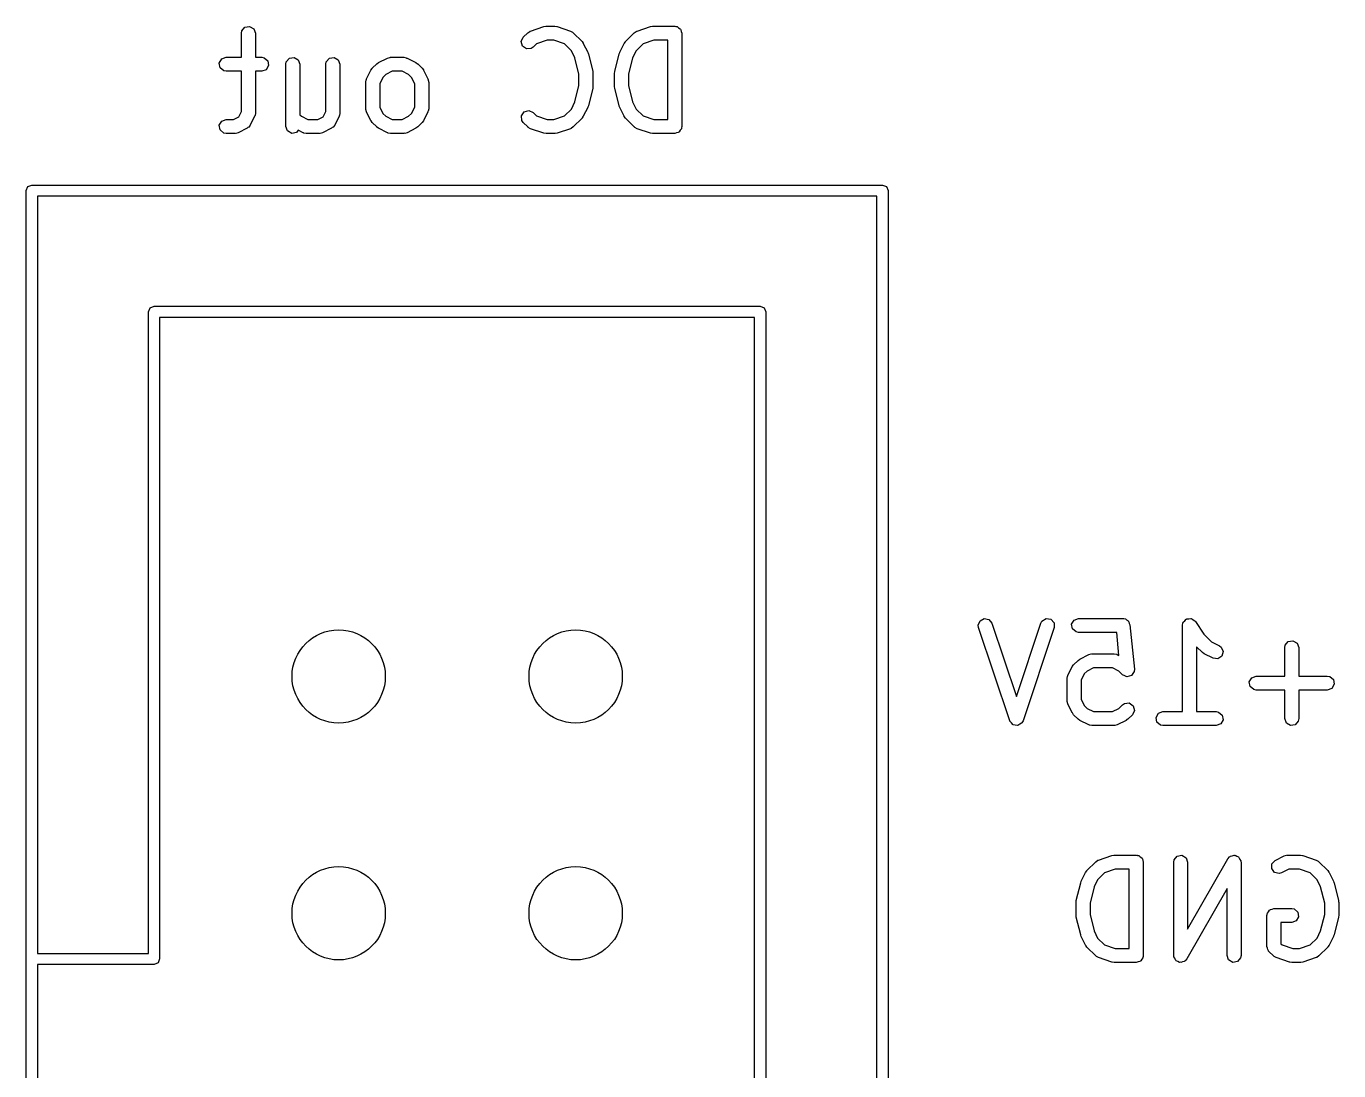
# Model space of a CAD drawing. Extents: x 65 to 231, y -134 to -59.
# Drawn here: x 201.64 to 215.71, y -71.54 to -60.34 of the extents above; entities that cross this region are included whole.
import ezdxf

# ---------------------------------------------------------------- set-up
doc = ezdxf.new("R2010")
doc.units = 0
doc.layers.add('BLACK', color=7, linetype='CONTINUOUS')

msp = doc.modelspace()

# ---------------------------------------------------------------- linework, layer by layer
at = {"layer": 'BLACK', "linetype": 'CONTINUOUS'}
for p, q in [((203.949, -60.3867), (203.982, -60.3474)), ((203.982, -60.3474), (204.032, -60.3385)), ((204.032, -60.3385), (204.077, -60.3642)), ((204.077, -60.3642), (204.094, -60.4124)), ((207.043, -60.3888), (207.186, -60.3412)), ((207.186, -60.3412), (207.208, -60.3379)), ((207.208, -60.3379), (207.21, -60.3374)), ((207.21, -60.3374), (207.305, -60.3374)), ((207.305, -60.3374), (207.327, -60.3413)), ((207.327, -60.3413), (207.329, -60.3412)), ((207.329, -60.3412), (207.472, -60.3888)), ((208.186, -60.3888), (208.329, -60.3412)), ((208.329, -60.3412), (208.351, -60.3379)), ((208.351, -60.3379), (208.353, -60.3374)), ((208.353, -60.3374), (208.591, -60.3374)), ((208.591, -60.3374), (208.601, -60.3391)), ((208.601, -60.3391), (208.604, -60.3385)), ((208.604, -60.3385), (208.607, -60.3402)), ((208.607, -60.3402), (208.616, -60.3419)), ((208.616, -60.3419), (208.631, -60.3544)), ((208.631, -60.3544), (208.648, -60.3642)), ((208.648, -60.3642), (208.651, -60.3705)), ((208.651, -60.3705), (208.656, -60.3749)), ((203.944, -60.4124), (203.949, -60.3867)), ((203.944, -60.6707), (203.944, -60.4124)), ((204.094, -60.4124), (204.094, -60.6707)), ((206.945, -60.5011), (206.966, -60.4546)), ((206.958, -60.5506), (206.945, -60.5011)), ((206.966, -60.4546), (207.014, -60.407)), ((207.014, -60.407), (207.035, -60.392)), ((207.035, -60.392), (207.04, -60.3916)), ((207.04, -60.3916), (207.043, -60.3888)), ((207.222, -60.4874), (207.108, -60.5256)), ((207.293, -60.4874), (207.222, -60.4874)), ((207.407, -60.5256), (207.293, -60.4874)), ((207.472, -60.3888), (207.495, -60.4013)), ((207.495, -60.4013), (207.497, -60.4051)), ((207.497, -60.4051), (207.501, -60.407)), ((207.501, -60.407), (207.596, -60.5022)), ((207.596, -60.5022), (207.609, -60.5206)), ((208.048, -60.5217), (208.061, -60.5037)), ((208.061, -60.5037), (208.062, -60.5022)), ((208.062, -60.5022), (208.157, -60.407)), ((208.157, -60.407), (208.178, -60.392)), ((208.178, -60.392), (208.183, -60.3916)), ((208.183, -60.3916), (208.186, -60.3888)), ((208.365, -60.4874), (208.25, -60.5256)), ((208.516, -60.4874), (208.365, -60.4874)), ((208.516, -61.3374), (208.516, -60.4874)), ((208.656, -60.3749), (208.659, -60.3941)), ((208.659, -60.3941), (208.666, -60.4124)), ((208.666, -60.4124), (208.666, -61.4124)), ((207, -60.5801), (206.958, -60.5506)), ((207.051, -60.5756), (207, -60.5801)), ((207.072, -60.5607), (207.051, -60.5756)), ((207.108, -60.5256), (207.072, -60.5607)), ((207.482, -60.5997), (207.407, -60.5256)), ((207.52, -60.6767), (207.482, -60.5997)), ((207.609, -60.5206), (207.61, -60.5217)), ((207.61, -60.5217), (207.658, -60.6169)), ((207.658, -60.6169), (207.662, -60.6293)), ((207.662, -60.6293), (207.664, -60.6323)), ((207.664, -60.6323), (207.711, -60.8228)), ((207.947, -60.8228), (207.994, -60.6323)), ((207.994, -60.6323), (208, -60.6205)), ((208, -60.6169), (208.048, -60.5217)), ((208, -60.6205), (208, -60.6169)), ((208.176, -60.5997), (208.138, -60.6767)), ((208.25, -60.5256), (208.176, -60.5997)), ((203.707, -60.7327), (203.733, -60.6883)), ((203.716, -60.7832), (203.707, -60.7327)), ((203.756, -60.8162), (203.716, -60.7832)), ((203.733, -60.6883), (203.781, -60.6707)), ((203.781, -60.6707), (203.944, -60.6707)), ((204.094, -60.6707), (204.162, -60.6707)), ((204.162, -60.6707), (204.188, -60.6752)), ((204.188, -60.6752), (204.227, -60.7082)), ((204.236, -60.7587), (204.21, -60.8032)), ((204.227, -60.7082), (204.236, -60.7587)), ((204.421, -60.7457), (204.425, -60.7201)), ((204.421, -61.4124), (204.421, -60.7457)), ((204.425, -60.7201), (204.458, -60.6808)), ((204.458, -60.6808), (204.509, -60.6719)), ((204.509, -60.6719), (204.553, -60.6975)), ((204.553, -60.6975), (204.571, -60.7457)), ((204.571, -60.7457), (204.571, -61.2861)), ((204.849, -60.7457), (204.854, -60.7201)), ((204.849, -61.2518), (204.849, -60.7457)), ((204.854, -60.7201), (204.887, -60.6808)), ((204.887, -60.6808), (204.937, -60.6719)), ((204.937, -60.6719), (204.982, -60.6975)), ((204.982, -60.6975), (204.999, -60.7457)), ((204.999, -60.7457), (204.999, -61.2695)), ((205.333, -60.8074), (205.347, -60.7894)), ((205.347, -60.7879), (205.395, -60.7403)), ((205.347, -60.7894), (205.347, -60.7879)), ((205.395, -60.7403), (205.413, -60.7274)), ((205.413, -60.7274), (205.414, -60.7263)), ((205.414, -60.7263), (205.51, -60.6786)), ((205.51, -60.6786), (205.535, -60.6712)), ((205.535, -60.6712), (205.539, -60.6722)), ((205.539, -60.6722), (205.543, -60.6707)), ((205.543, -60.6707), (205.686, -60.6707)), ((205.686, -60.6707), (205.712, -60.6752)), ((205.712, -60.6752), (205.715, -60.6781)), ((205.715, -60.6781), (205.72, -60.6786)), ((205.72, -60.6786), (205.815, -60.7263)), ((205.815, -60.7263), (205.833, -60.7396)), ((205.833, -60.7396), (205.834, -60.7403)), ((205.834, -60.7403), (205.882, -60.7879)), ((205.882, -60.7879), (205.895, -60.8063)), ((207.563, -60.8502), (207.52, -60.6767)), ((208.138, -60.6767), (208.094, -60.8502)), ((203.781, -60.8207), (203.756, -60.8162)), ((203.944, -60.8207), (203.781, -60.8207)), ((203.944, -61.2518), (203.944, -60.8207)), ((204.162, -60.8207), (204.094, -60.8207)), ((204.094, -60.8207), (204.094, -61.2695)), ((204.21, -60.8032), (204.162, -60.8207)), ((205.278, -60.9362), (205.282, -60.9105)), ((205.282, -60.9105), (205.285, -60.9071)), ((205.285, -60.9071), (205.286, -60.9026)), ((205.286, -60.9026), (205.333, -60.8074)), ((205.462, -60.8854), (205.428, -60.9539)), ((205.492, -60.855), (205.462, -60.8854)), ((205.561, -60.8207), (205.492, -60.855)), ((205.668, -60.8207), (205.561, -60.8207)), ((205.737, -60.855), (205.668, -60.8207)), ((205.767, -60.8854), (205.737, -60.855)), ((205.802, -60.9539), (205.767, -60.8854)), ((205.895, -60.8063), (205.896, -60.8074)), ((205.896, -60.8074), (205.944, -60.9026)), ((205.944, -60.9026), (205.951, -60.9276)), ((205.951, -60.9276), (205.95, -60.932)), ((205.95, -60.932), (205.952, -60.9362)), ((207.563, -60.9746), (207.563, -60.8502)), ((207.711, -60.8228), (207.712, -60.8377)), ((207.712, -60.8377), (207.713, -60.841)), ((207.713, -60.841), (207.713, -60.9838)), ((207.944, -60.841), (207.947, -60.8262)), ((207.944, -60.9838), (207.944, -60.841)), ((207.947, -60.8262), (207.947, -60.8228)), ((208.094, -60.8502), (208.094, -60.9746)), ((205.278, -61.2219), (205.278, -60.9362)), ((205.428, -60.9539), (205.428, -61.2042)), ((205.802, -61.2042), (205.802, -60.9539)), ((205.952, -60.9362), (205.952, -61.2219)), ((207.52, -61.1481), (207.563, -60.9746)), ((207.711, -61.002), (207.664, -61.1925)), ((207.713, -60.9838), (207.711, -60.9986)), ((207.711, -60.9986), (207.711, -61.002)), ((207.946, -60.9871), (207.944, -60.9838)), ((207.947, -61.002), (207.946, -60.9871)), ((207.994, -61.1925), (207.947, -61.002)), ((208.094, -60.9746), (208.138, -61.1481)), ((205.428, -61.2042), (205.462, -61.2727)), ((205.767, -61.2727), (205.802, -61.2042)), ((207.482, -61.2251), (207.52, -61.1481)), ((207.658, -61.2078), (207.61, -61.3031)), ((207.664, -61.1925), (207.658, -61.2043)), ((207.658, -61.2043), (207.658, -61.2078)), ((207.996, -61.1954), (207.994, -61.1925)), ((208, -61.2078), (207.996, -61.1954)), ((208.048, -61.3031), (208, -61.2078)), ((208.138, -61.1481), (208.176, -61.2251)), ((203.707, -61.3994), (203.733, -61.3549)), ((203.733, -61.3549), (203.781, -61.3374)), ((203.781, -61.3374), (203.859, -61.3374)), ((203.859, -61.3374), (203.916, -61.3089)), ((203.916, -61.3089), (203.944, -61.2518)), ((204.086, -61.3031), (204.039, -61.3983)), ((204.087, -61.2986), (204.086, -61.3031)), ((204.09, -61.2952), (204.087, -61.2986)), ((204.094, -61.2695), (204.09, -61.2952)), ((204.571, -61.2861), (204.588, -61.3031)), ((204.588, -61.3031), (204.656, -61.3374)), ((204.656, -61.3374), (204.764, -61.3374)), ((204.764, -61.3374), (204.821, -61.3089)), ((204.821, -61.3089), (204.849, -61.2518)), ((204.991, -61.3031), (204.944, -61.3983)), ((204.992, -61.2986), (204.991, -61.3031)), ((204.995, -61.2952), (204.992, -61.2986)), ((204.999, -61.2695), (204.995, -61.2952)), ((205.279, -61.2261), (205.278, -61.2219)), ((205.278, -61.2305), (205.279, -61.2261)), ((205.286, -61.2554), (205.278, -61.2305)), ((205.333, -61.3507), (205.286, -61.2554)), ((205.334, -61.3518), (205.333, -61.3507)), ((205.347, -61.3702), (205.334, -61.3518)), ((205.462, -61.2727), (205.492, -61.3031)), ((205.492, -61.3031), (205.561, -61.3374)), ((205.561, -61.3374), (205.668, -61.3374)), ((205.668, -61.3374), (205.737, -61.3031)), ((205.737, -61.3031), (205.767, -61.2727)), ((205.896, -61.3507), (205.883, -61.3687)), ((205.944, -61.2554), (205.896, -61.3507)), ((205.947, -61.2476), (205.944, -61.251)), ((205.944, -61.251), (205.944, -61.2554)), ((205.952, -61.2219), (205.947, -61.2476)), ((206.947, -61.2977), (206.976, -61.2557)), ((206.951, -61.3488), (206.947, -61.2977)), ((206.966, -61.3702), (206.951, -61.3488)), ((206.976, -61.2557), (207.026, -61.2424)), ((207.026, -61.2424), (207.072, -61.2641)), ((207.072, -61.2641), (207.108, -61.2992)), ((207.108, -61.2992), (207.222, -61.3374)), ((207.222, -61.3374), (207.293, -61.3374)), ((207.293, -61.3374), (207.407, -61.2992)), ((207.407, -61.2992), (207.482, -61.2251)), ((207.596, -61.3226), (207.501, -61.4178)), ((207.597, -61.3211), (207.596, -61.3226)), ((207.61, -61.3031), (207.597, -61.3211)), ((208.049, -61.3042), (208.048, -61.3031)), ((208.062, -61.3226), (208.049, -61.3042)), ((208.157, -61.4178), (208.062, -61.3226)), ((208.176, -61.2251), (208.25, -61.2992)), ((208.25, -61.2992), (208.365, -61.3374)), ((208.365, -61.3374), (208.516, -61.3374)), ((203.716, -61.4499), (203.707, -61.3994)), ((203.756, -61.4829), (203.716, -61.4499)), ((203.781, -61.4874), (203.756, -61.4829)), ((203.877, -61.4874), (203.781, -61.4874)), ((203.881, -61.4858), (203.877, -61.4874)), ((203.885, -61.4869), (203.881, -61.4858)), ((203.91, -61.4795), (203.885, -61.4869)), ((204.005, -61.4318), (203.91, -61.4795)), ((204.013, -61.4237), (204.005, -61.4318)), ((204.023, -61.4192), (204.013, -61.4237)), ((204.039, -61.3983), (204.023, -61.4192)), ((204.438, -61.4606), (204.421, -61.4124)), ((204.483, -61.4862), (204.438, -61.4606)), ((204.533, -61.4773), (204.483, -61.4862)), ((204.553, -61.4535), (204.533, -61.4773)), ((204.605, -61.4795), (204.553, -61.4535)), ((204.609, -61.48), (204.605, -61.4795)), ((204.613, -61.4829), (204.609, -61.48)), ((204.638, -61.4874), (204.613, -61.4829)), ((204.781, -61.4874), (204.638, -61.4874)), ((204.786, -61.4858), (204.781, -61.4874)), ((204.79, -61.4869), (204.786, -61.4858)), ((204.815, -61.4795), (204.79, -61.4869)), ((204.91, -61.4318), (204.815, -61.4795)), ((204.918, -61.4237), (204.91, -61.4318)), ((204.928, -61.4192), (204.918, -61.4237)), ((204.944, -61.3983), (204.928, -61.4192)), ((205.395, -61.4178), (205.347, -61.3702)), ((205.396, -61.4185), (205.395, -61.4178)), ((205.414, -61.4318), (205.396, -61.4185)), ((205.51, -61.4795), (205.414, -61.4318)), ((205.514, -61.48), (205.51, -61.4795)), ((205.518, -61.4829), (205.514, -61.48)), ((205.543, -61.4874), (205.518, -61.4829)), ((205.686, -61.4874), (205.543, -61.4874)), ((205.69, -61.4858), (205.686, -61.4874)), ((205.695, -61.4869), (205.69, -61.4858)), ((205.72, -61.4795), (205.695, -61.4869)), ((205.815, -61.4318), (205.72, -61.4795)), ((205.816, -61.4307), (205.815, -61.4318)), ((205.834, -61.4178), (205.816, -61.4307)), ((205.882, -61.3702), (205.834, -61.4178)), ((205.883, -61.3687), (205.882, -61.3702)), ((207.014, -61.4178), (206.966, -61.3702)), ((207.018, -61.4197), (207.014, -61.4178)), ((207.02, -61.4235), (207.018, -61.4197)), ((207.043, -61.4359), (207.02, -61.4235)), ((207.186, -61.4835), (207.043, -61.4359)), ((207.188, -61.4835), (207.186, -61.4835)), ((207.21, -61.4874), (207.188, -61.4835)), ((207.305, -61.4874), (207.21, -61.4874)), ((207.307, -61.4868), (207.305, -61.4874)), ((207.329, -61.4835), (207.307, -61.4868)), ((207.472, -61.4359), (207.329, -61.4835)), ((207.475, -61.4331), (207.472, -61.4359)), ((207.48, -61.4327), (207.475, -61.4331)), ((207.501, -61.4178), (207.48, -61.4327)), ((208.161, -61.4197), (208.157, -61.4178)), ((208.163, -61.4235), (208.161, -61.4197)), ((208.186, -61.4359), (208.163, -61.4235)), ((208.329, -61.4835), (208.186, -61.4359)), ((208.331, -61.4835), (208.329, -61.4835)), ((208.353, -61.4874), (208.331, -61.4835)), ((208.591, -61.4874), (208.353, -61.4874)), ((208.609, -61.4807), (208.591, -61.4874)), ((208.628, -61.4773), (208.609, -61.4807)), ((208.633, -61.4721), (208.628, -61.4773)), ((208.639, -61.4698), (208.633, -61.4721)), ((208.649, -61.453), (208.639, -61.4698)), ((208.661, -61.438), (208.649, -61.453)), ((208.663, -61.4283), (208.661, -61.438)), ((208.665, -61.4254), (208.663, -61.4283)), ((208.666, -61.4124), (208.664, -61.4221)), ((208.664, -61.4221), (208.665, -61.4254)), ((201.637, -62.1), (201.655, -62.0576)), ((201.655, -62.0576), (201.697, -62.04)), ((201.697, -62.04), (210.817, -62.04)), ((210.817, -62.04), (210.86, -62.0576)), ((210.86, -62.0576), (210.877, -62.1)), ((201.637, -82.68), (201.637, -62.1)), ((210.757, -62.16), (201.757, -62.16)), ((201.757, -62.16), (201.757, -70.28)), ((210.757, -82.62), (210.757, -62.16)), ((210.877, -62.1), (210.877, -82.68)), ((202.947, -63.4), (202.965, -63.3576)), ((202.947, -70.28), (202.947, -63.4)), ((202.965, -63.3576), (203.007, -63.34)), ((203.007, -63.34), (209.507, -63.34)), ((209.447, -63.46), (203.067, -63.46)), ((203.067, -63.46), (203.067, -70.34)), ((209.447, -81.32), (209.447, -63.46)), ((209.507, -63.34), (209.55, -63.3576)), ((209.55, -63.3576), (209.567, -63.4)), ((209.567, -63.4), (209.567, -81.38)), ((211.864, -66.7126), (211.909, -66.6882)), ((211.909, -66.6882), (211.959, -66.6985)), ((211.959, -66.6985), (211.991, -66.7387)), ((212.528, -66.7158), (212.572, -66.6889)), ((212.572, -66.6889), (212.623, -66.6964)), ((212.623, -66.6964), (212.657, -66.7348)), ((212.846, -66.7494), (212.872, -66.7049)), ((212.872, -66.7049), (212.92, -66.6874)), ((212.92, -66.6874), (213.396, -66.6874)), ((213.396, -66.6874), (213.4, -66.6881)), ((213.4, -66.6881), (213.402, -66.6876)), ((213.402, -66.6876), (213.405, -66.6889)), ((213.405, -66.6889), (213.422, -66.6919)), ((213.422, -66.6919), (213.434, -66.7021)), ((213.434, -66.7021), (213.449, -66.7087)), ((214.059, -66.7141), (214.073, -66.6974)), ((214.073, -66.6974), (214.077, -66.6967)), ((214.077, -66.6967), (214.081, -66.6937)), ((214.081, -66.6937), (214.102, -66.6923)), ((214.102, -66.6923), (214.124, -66.6885)), ((214.124, -66.6885), (214.127, -66.6907)), ((214.127, -66.6907), (214.132, -66.6904)), ((214.132, -66.6904), (214.149, -66.7033)), ((214.149, -66.7033), (214.168, -66.7142)), ((211.845, -66.7603), (211.864, -66.7126)), ((211.849, -66.7861), (211.845, -66.7603)), ((212.182, -67.7861), (211.849, -66.7861)), ((211.991, -66.7387), (212.254, -67.5252)), ((212.254, -67.5252), (212.516, -66.7387)), ((212.658, -66.7861), (212.325, -67.7861)), ((212.516, -66.7387), (212.528, -66.7158)), ((212.657, -66.7348), (212.658, -66.7861)), ((212.855, -66.7999), (212.846, -66.7494)), ((212.895, -66.8329), (212.855, -66.7999)), ((212.92, -66.8374), (212.895, -66.8329)), ((213.329, -66.8374), (212.92, -66.8374)), ((213.353, -67.0856), (213.329, -66.8374)), ((213.449, -66.7087), (213.453, -66.7181)), ((213.453, -66.7181), (213.461, -66.7249)), ((213.461, -66.7249), (213.464, -66.7406)), ((213.464, -66.7406), (213.471, -66.7549)), ((213.471, -66.7549), (213.519, -67.2311)), ((214.036, -66.7624), (214.04, -66.7367)), ((214.036, -67.6874), (214.036, -66.7624)), ((214.04, -66.7367), (214.043, -66.7334)), ((214.043, -66.7291), (214.059, -66.7141)), ((214.043, -66.7334), (214.043, -66.7291)), ((214.168, -66.7142), (214.17, -66.7182)), ((214.17, -66.7182), (214.173, -66.7208)), ((214.173, -66.7208), (214.264, -66.8575)), ((214.264, -66.8575), (214.346, -66.9388)), ((214.346, -66.9388), (214.43, -66.981)), ((214.43, -66.981), (214.451, -66.9965)), ((215.131, -67.0005), (215.135, -66.9748)), ((215.135, -66.9748), (215.168, -66.9355)), ((215.168, -66.9355), (215.219, -66.9266)), ((215.219, -66.9266), (215.263, -66.9523)), ((215.263, -66.9523), (215.281, -67.0005)), ((212.915, -67.1379), (212.933, -67.1251)), ((212.933, -67.1251), (212.934, -67.1239)), ((212.934, -67.1239), (213.03, -67.0763)), ((213.03, -67.0763), (213.055, -67.0688)), ((213.055, -67.0688), (213.059, -67.0699)), ((213.059, -67.0699), (213.063, -67.0683)), ((213.063, -67.0683), (213.301, -67.0683)), ((213.301, -67.0683), (213.327, -67.0729)), ((213.327, -67.0729), (213.33, -67.0757)), ((213.33, -67.0757), (213.335, -67.0763)), ((213.335, -67.0763), (213.353, -67.0856)), ((214.248, -67.0535), (214.186, -66.9911)), ((214.186, -66.9911), (214.186, -67.6874)), ((214.25, -67.0542), (214.248, -67.0535)), ((214.268, -67.0676), (214.25, -67.0542)), ((214.363, -67.1152), (214.268, -67.0676)), ((214.414, -67.121), (214.363, -67.1152)), ((214.457, -67.0928), (214.414, -67.121)), ((214.451, -66.9965), (214.471, -67.0436)), ((214.471, -67.0436), (214.457, -67.0928)), ((215.131, -67.3064), (215.131, -67.0005)), ((215.281, -67.0005), (215.281, -67.3064)), ((212.806, -67.3003), (212.853, -67.205)), ((212.853, -67.205), (212.867, -67.187)), ((212.867, -67.1855), (212.915, -67.1379)), ((212.867, -67.187), (212.867, -67.1855)), ((213.012, -67.2526), (212.982, -67.283)), ((213.081, -67.2183), (213.012, -67.2526)), ((213.283, -67.2183), (213.081, -67.2183)), ((213.352, -67.2526), (213.283, -67.2183)), ((213.391, -67.2916), (213.352, -67.2526)), ((213.516, -67.258), (213.502, -67.2786)), ((213.517, -67.2571), (213.516, -67.2575)), ((213.516, -67.2575), (213.516, -67.258)), ((213.519, -67.2311), (213.517, -67.2571)), ((212.798, -67.3338), (212.802, -67.3082)), ((212.798, -67.5719), (212.798, -67.3338)), ((212.802, -67.3082), (212.805, -67.3047)), ((212.805, -67.3047), (212.806, -67.3003)), ((212.982, -67.283), (212.948, -67.3515)), ((212.948, -67.3515), (212.948, -67.5542)), ((213.391, -67.2918), (213.391, -67.2916)), ((213.392, -67.2923), (213.391, -67.2918)), ((213.415, -67.3026), (213.392, -67.2923)), ((213.438, -67.3133), (213.415, -67.3026)), ((213.463, -67.3065), (213.438, -67.3134)), ((213.438, -67.3134), (213.438, -67.3132)), ((213.438, -67.3132), (213.438, -67.3133)), ((213.487, -67.3), (213.463, -67.3065)), ((213.488, -67.2995), (213.487, -67.2996)), ((213.487, -67.2996), (213.487, -67.3)), ((213.502, -67.2786), (213.488, -67.2995)), ((214.751, -67.3684), (214.777, -67.324)), ((214.76, -67.4189), (214.751, -67.3684)), ((214.777, -67.324), (214.825, -67.3064)), ((214.825, -67.3064), (215.131, -67.3064)), ((215.281, -67.3064), (215.587, -67.3064)), ((215.587, -67.3064), (215.613, -67.311)), ((215.613, -67.311), (215.652, -67.3439)), ((215.661, -67.3945), (215.635, -67.4389)), ((215.652, -67.3439), (215.661, -67.3945)), ((214.799, -67.4519), (214.76, -67.4189)), ((214.825, -67.4564), (214.799, -67.4519)), ((215.131, -67.4564), (214.825, -67.4564)), ((215.131, -67.7624), (215.131, -67.4564)), ((215.587, -67.4564), (215.281, -67.4564)), ((215.281, -67.4564), (215.281, -67.7624)), ((215.635, -67.4389), (215.587, -67.4564)), ((212.799, -67.5761), (212.798, -67.5719)), ((212.798, -67.5805), (212.799, -67.5761)), ((212.806, -67.6054), (212.798, -67.5805)), ((212.853, -67.7007), (212.806, -67.6054)), ((212.948, -67.5542), (212.982, -67.6227)), ((212.982, -67.6227), (213.012, -67.6531)), ((213.012, -67.6531), (213.081, -67.6874)), ((213.081, -67.6874), (213.283, -67.6874)), ((213.283, -67.6874), (213.352, -67.6531)), ((213.352, -67.6531), (213.391, -67.6141)), ((213.391, -67.6141), (213.412, -67.5992)), ((213.412, -67.5992), (213.463, -67.5947)), ((213.463, -67.5947), (213.505, -67.6241)), ((213.519, -67.6737), (213.497, -67.7202)), ((213.505, -67.6241), (213.519, -67.6737)), ((213.777, -67.7049), (213.825, -67.6874)), ((213.825, -67.6874), (214.036, -67.6874)), ((214.186, -67.6874), (214.396, -67.6874)), ((214.396, -67.6874), (214.422, -67.6919)), ((212.184, -67.7878), (212.182, -67.7861)), ((212.184, -67.7899), (212.184, -67.7878)), ((212.2, -67.8077), (212.184, -67.7899)), ((212.214, -67.8263), (212.2, -67.8077)), ((212.216, -67.8267), (212.214, -67.8263)), ((212.218, -67.8283), (212.216, -67.8267)), ((212.241, -67.8318), (212.218, -67.8283)), ((212.265, -67.8366), (212.241, -67.8318)), ((212.289, -67.8234), (212.269, -67.8359)), ((212.31, -67.8121), (212.289, -67.8234)), ((212.312, -67.809), (212.31, -67.8101)), ((212.31, -67.8101), (212.31, -67.8121)), ((212.325, -67.7861), (212.312, -67.809)), ((212.854, -67.7018), (212.853, -67.7007)), ((212.867, -67.7202), (212.854, -67.7018)), ((212.915, -67.7678), (212.867, -67.7202)), ((212.916, -67.7685), (212.915, -67.7678)), ((212.934, -67.7818), (212.916, -67.7685)), ((213.03, -67.8295), (212.934, -67.7818)), ((213.034, -67.83), (213.03, -67.8295)), ((213.037, -67.8329), (213.034, -67.83)), ((213.335, -67.8295), (213.31, -67.8369)), ((213.43, -67.7818), (213.335, -67.8295)), ((213.431, -67.7807), (213.43, -67.7818)), ((213.449, -67.7678), (213.431, -67.7807)), ((213.497, -67.7202), (213.449, -67.7678)), ((213.751, -67.7494), (213.777, -67.7049)), ((213.76, -67.7999), (213.751, -67.7494)), ((213.799, -67.8329), (213.76, -67.7999)), ((214.445, -67.8198), (214.396, -67.8374)), ((214.422, -67.6919), (214.461, -67.7249)), ((214.47, -67.7754), (214.445, -67.8198)), ((214.461, -67.7249), (214.47, -67.7754)), ((215.148, -67.8106), (215.131, -67.7624)), ((215.193, -67.8362), (215.148, -67.8106)), ((215.243, -67.8273), (215.193, -67.8362)), ((215.276, -67.788), (215.243, -67.8273)), ((215.281, -67.7624), (215.276, -67.788)), ((212.266, -67.8355), (212.265, -67.8366)), ((212.269, -67.8359), (212.266, -67.8355)), ((213.063, -67.8374), (213.037, -67.8329)), ((213.301, -67.8374), (213.063, -67.8374)), ((213.305, -67.8358), (213.301, -67.8374)), ((213.31, -67.8369), (213.305, -67.8358)), ((213.825, -67.8374), (213.799, -67.8329)), ((214.396, -67.8374), (213.825, -67.8374)), ((213.135, -69.2788), (213.277, -69.2312)), ((213.277, -69.2312), (213.3, -69.2279)), ((213.3, -69.2279), (213.301, -69.2274)), ((213.301, -69.2274), (213.539, -69.2274)), ((213.539, -69.2274), (213.549, -69.2291)), ((213.549, -69.2291), (213.552, -69.2285)), ((213.552, -69.2285), (213.555, -69.2302)), ((213.555, -69.2302), (213.565, -69.2319)), ((213.565, -69.2319), (213.58, -69.2444)), ((213.945, -69.2767), (213.978, -69.2374)), ((213.978, -69.2374), (214.028, -69.2285)), ((214.028, -69.2285), (214.073, -69.2542)), ((214.545, -69.2427), (214.549, -69.2374)), ((214.549, -69.2374), (214.568, -69.2341)), ((214.568, -69.2341), (214.587, -69.2274)), ((214.587, -69.2274), (214.593, -69.2297)), ((214.593, -69.2297), (214.6, -69.2285)), ((214.6, -69.2285), (214.617, -69.2382)), ((214.617, -69.2382), (214.635, -69.2447)), ((215.03, -69.2829), (215.125, -69.2353)), ((215.125, -69.2353), (215.15, -69.2279)), ((215.15, -69.2279), (215.154, -69.2289)), ((215.154, -69.2289), (215.158, -69.2274)), ((215.158, -69.2274), (215.301, -69.2274)), ((215.301, -69.2274), (215.323, -69.2313)), ((215.323, -69.2313), (215.325, -69.2312)), ((215.325, -69.2312), (215.468, -69.2788)), ((213.01, -69.3922), (213.105, -69.297)), ((213.105, -69.297), (213.127, -69.282)), ((213.127, -69.282), (213.131, -69.2816)), ((213.131, -69.2816), (213.135, -69.2788)), ((213.313, -69.3774), (213.199, -69.4156)), ((213.464, -69.3774), (213.313, -69.3774)), ((213.464, -70.2274), (213.464, -69.3774)), ((213.58, -69.2444), (213.597, -69.2542)), ((213.597, -69.2542), (213.599, -69.2605)), ((213.599, -69.2605), (213.604, -69.2649)), ((213.604, -69.2649), (213.608, -69.2841)), ((213.608, -69.2841), (213.614, -69.3024)), ((213.614, -69.3024), (213.614, -70.3024)), ((213.94, -69.3024), (213.945, -69.2767)), ((213.94, -70.3024), (213.94, -69.3024)), ((214.073, -69.2542), (214.09, -69.3024)), ((214.09, -70.02), (214.522, -69.2652)), ((214.09, -69.3024), (214.09, -70.02)), ((214.522, -69.2652), (214.538, -69.2451)), ((214.538, -69.2451), (214.545, -69.2427)), ((214.635, -69.2447), (214.638, -69.2507)), ((214.638, -69.2507), (214.644, -69.2542)), ((214.644, -69.2542), (214.651, -69.2723)), ((214.651, -69.2723), (214.661, -69.289)), ((214.661, -69.289), (214.66, -69.2959)), ((214.66, -69.2959), (214.662, -69.3024)), ((214.662, -69.3024), (214.662, -70.3024)), ((214.991, -69.3714), (214.994, -69.3202)), ((215.022, -69.4126), (214.991, -69.3714)), ((214.994, -69.3202), (215.03, -69.2829)), ((215.176, -69.3774), (215.097, -69.4171)), ((215.289, -69.3774), (215.176, -69.3774)), ((215.404, -69.4156), (215.289, -69.3774)), ((215.468, -69.2788), (215.491, -69.2913)), ((215.491, -69.2913), (215.493, -69.2951)), ((215.493, -69.2951), (215.497, -69.297)), ((215.497, -69.297), (215.592, -69.3922)), ((212.943, -69.5223), (212.948, -69.5105)), ((212.948, -69.5069), (212.996, -69.4117)), ((212.948, -69.5105), (212.948, -69.5069)), ((212.996, -69.4117), (213.009, -69.3937)), ((213.009, -69.3937), (213.01, -69.3922)), ((213.125, -69.4897), (213.086, -69.5667)), ((213.199, -69.4156), (213.125, -69.4897)), ((215.072, -69.4245), (215.022, -69.4126)), ((215.097, -69.4171), (215.072, -69.4245)), ((215.478, -69.4897), (215.404, -69.4156)), ((215.516, -69.5667), (215.478, -69.4897)), ((215.592, -69.3922), (215.605, -69.4106)), ((215.605, -69.4106), (215.606, -69.4117)), ((215.606, -69.4117), (215.654, -69.5069)), ((215.654, -69.5069), (215.658, -69.5193)), ((215.658, -69.5193), (215.66, -69.5223)), ((212.895, -69.7128), (212.943, -69.5223)), ((213.086, -69.5667), (213.043, -69.7402)), ((214.512, -69.5848), (214.081, -70.3396)), ((214.512, -70.3024), (214.512, -69.5848)), ((215.56, -69.7402), (215.516, -69.5667)), ((215.66, -69.5223), (215.707, -69.7128)), ((212.893, -69.731), (212.895, -69.7162)), ((212.893, -69.8738), (212.893, -69.731)), ((212.895, -69.7162), (212.895, -69.7128)), ((213.043, -69.7402), (213.043, -69.8646)), ((214.997, -69.8055), (215.015, -69.7988)), ((215.015, -69.7988), (215.206, -69.7988)), ((215.206, -69.7988), (215.232, -69.8033)), ((215.56, -69.8646), (215.56, -69.7402)), ((215.707, -69.7128), (215.708, -69.7277)), ((215.708, -69.7277), (215.71, -69.731)), ((215.71, -69.731), (215.71, -69.8738)), ((212.894, -69.8771), (212.893, -69.8738)), ((212.895, -69.892), (212.894, -69.8771)), ((212.943, -70.0825), (212.895, -69.892)), ((213.043, -69.8646), (213.086, -70.0381)), ((214.94, -69.8738), (214.942, -69.8641)), ((214.94, -70.2071), (214.94, -69.8738)), ((214.942, -69.8608), (214.943, -69.8579)), ((214.942, -69.8641), (214.942, -69.8608)), ((214.943, -69.8579), (214.945, -69.8482)), ((214.945, -69.8482), (214.958, -69.8332)), ((214.958, -69.8332), (214.967, -69.8164)), ((214.967, -69.8164), (214.974, -69.814)), ((214.974, -69.814), (214.978, -69.8089)), ((214.978, -69.8089), (214.997, -69.8055)), ((215.254, -69.9313), (215.206, -69.9488)), ((215.232, -69.8033), (215.271, -69.8363)), ((215.28, -69.8868), (215.254, -69.9313)), ((215.271, -69.8363), (215.28, -69.8868)), ((215.516, -70.0381), (215.56, -69.8646)), ((215.707, -69.892), (215.66, -70.0825)), ((215.71, -69.8738), (215.707, -69.8886)), ((215.707, -69.8886), (215.707, -69.892)), ((212.945, -70.0854), (212.943, -70.0825)), ((213.086, -70.0381), (213.125, -70.1151)), ((215.206, -69.9488), (215.09, -69.9488)), ((215.09, -69.9488), (215.09, -70.1761)), ((215.478, -70.1151), (215.516, -70.0381)), ((215.66, -70.0825), (215.654, -70.0943)), ((212.948, -70.0978), (212.945, -70.0854)), ((212.996, -70.1931), (212.948, -70.0978)), ((212.997, -70.1942), (212.996, -70.1931)), ((213.01, -70.2126), (212.997, -70.1942)), ((213.105, -70.3078), (213.01, -70.2126)), ((213.125, -70.1151), (213.199, -70.1892)), ((213.199, -70.1892), (213.313, -70.2274)), ((214.946, -70.2225), (214.94, -70.2071)), ((214.948, -70.2388), (214.946, -70.2225)), ((215.09, -70.1761), (215.104, -70.1892)), ((215.104, -70.1892), (215.218, -70.2274)), ((215.289, -70.2274), (215.404, -70.1892)), ((215.404, -70.1892), (215.478, -70.1151)), ((215.592, -70.2126), (215.497, -70.3078)), ((215.593, -70.2111), (215.592, -70.2126)), ((215.606, -70.1931), (215.593, -70.2111)), ((215.654, -70.0978), (215.606, -70.1931)), ((215.654, -70.0943), (215.654, -70.0978)), ((201.757, -70.28), (202.947, -70.28)), ((203.067, -70.34), (203.05, -70.3824)), ((213.109, -70.3097), (213.105, -70.3078)), ((213.112, -70.3135), (213.109, -70.3097)), ((213.135, -70.3259), (213.112, -70.3135)), ((213.277, -70.3735), (213.135, -70.3259)), ((213.313, -70.2274), (213.464, -70.2274)), ((213.581, -70.3621), (213.577, -70.3673)), ((213.587, -70.3598), (213.581, -70.3621)), ((213.597, -70.343), (213.587, -70.3598)), ((213.61, -70.328), (213.597, -70.343)), ((213.611, -70.3183), (213.61, -70.328)), ((213.613, -70.3154), (213.611, -70.3183)), ((213.614, -70.3024), (213.613, -70.3121)), ((213.613, -70.3121), (213.613, -70.3154)), ((213.943, -70.3089), (213.94, -70.3024)), ((213.942, -70.3157), (213.943, -70.3089)), ((213.951, -70.3324), (213.942, -70.3157)), ((213.958, -70.3506), (213.951, -70.3324)), ((213.964, -70.3541), (213.958, -70.3506)), ((213.968, -70.36), (213.964, -70.3541)), ((213.986, -70.3666), (213.968, -70.36)), ((214.057, -70.362), (214.053, -70.3673)), ((214.064, -70.3596), (214.057, -70.362)), ((214.081, -70.3396), (214.064, -70.3596)), ((214.529, -70.3506), (214.512, -70.3024)), ((214.574, -70.3762), (214.529, -70.3506)), ((214.657, -70.328), (214.624, -70.3673)), ((214.662, -70.3024), (214.657, -70.328)), ((214.957, -70.2523), (214.948, -70.2388)), ((214.958, -70.2554), (214.957, -70.2523)), ((214.96, -70.2564), (214.958, -70.2554)), ((214.962, -70.2602), (214.96, -70.2564)), ((215.01, -70.3078), (214.962, -70.2602)), ((215.014, -70.3097), (215.01, -70.3078)), ((215.016, -70.3135), (215.014, -70.3097)), ((215.039, -70.3259), (215.016, -70.3135)), ((215.182, -70.3735), (215.039, -70.3259)), ((215.218, -70.2274), (215.289, -70.2274)), ((215.468, -70.3259), (215.325, -70.3735)), ((215.471, -70.3231), (215.468, -70.3259)), ((215.476, -70.3227), (215.471, -70.3231)), ((215.497, -70.3078), (215.476, -70.3227)), ((203.007, -70.4), (201.757, -70.4)), ((201.757, -70.4), (201.757, -74.38)), ((203.05, -70.3824), (203.007, -70.4)), ((213.279, -70.3735), (213.277, -70.3735)), ((213.301, -70.3774), (213.279, -70.3735)), ((213.539, -70.3774), (213.301, -70.3774)), ((213.558, -70.3707), (213.539, -70.3774)), ((213.577, -70.3673), (213.558, -70.3707)), ((214.002, -70.3762), (213.986, -70.3666)), ((214.009, -70.375), (214.002, -70.3762)), ((214.016, -70.3774), (214.009, -70.375)), ((214.034, -70.3707), (214.016, -70.3774)), ((214.053, -70.3673), (214.034, -70.3707)), ((214.624, -70.3673), (214.574, -70.3762)), ((215.184, -70.3735), (215.182, -70.3735)), ((215.206, -70.3774), (215.184, -70.3735)), ((215.301, -70.3774), (215.206, -70.3774)), ((215.303, -70.3768), (215.301, -70.3774)), ((215.325, -70.3735), (215.303, -70.3768))]:
    msp.add_line(p, q, dxfattribs=at)
at = {"layer": 'BLACK'}
for centre in [(204.987, -67.31), (207.528, -67.31), (204.987, -69.85), (207.528, -69.85)]:
    msp.add_circle(centre, 0.5, dxfattribs=at)

doc.saveas('drawing.dxf')
